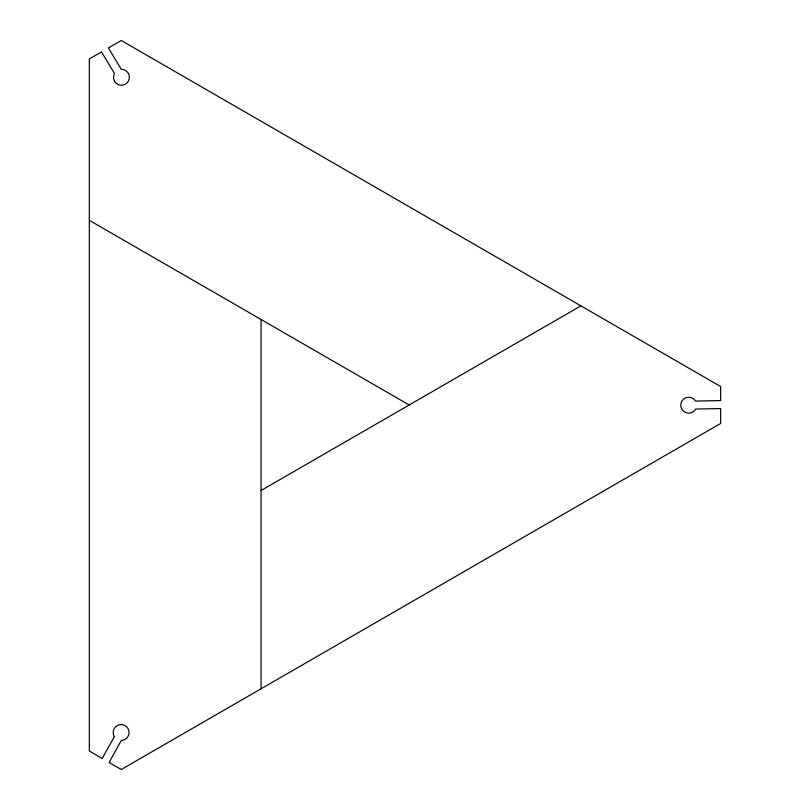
<?xml version="1.0" encoding="UTF-8"?>
<svg xmlns="http://www.w3.org/2000/svg" width="810" height="810" viewBox="0 0 810 810"><rect width="100%" height="100%" fill="white"/><g stroke="black" fill="none" stroke-linecap="round" stroke-linejoin="round"><path stroke-width="1.21" d="M261.053 490.516L580.891 305.856M89.333 220.34L409.182 405M261.053 319.484L261.053 688.804M114.301 736.644L102.202 758.484L89.333 751.052L89.333 58.948L101.493 51.921L114.463 73.457A7.968 7.968 0 0 0 118.857 84.837A7.968 7.968 0 0 0 129.306 78.529A7.968 7.968 0 0 0 121.277 69.336L108.408 47.932L121.277 40.5L720.667 386.552L720.667 400.596L695.537 401.061A7.968 7.968 0 0 0 683.478 399.178A7.968 7.968 0 0 0 683.721 411.389A7.968 7.968 0 0 0 695.699 409.03L720.667 408.584L720.667 423.448L121.277 769.5L109.117 762.483L121.277 740.482A7.968 7.968 0 0 0 128.942 730.985A7.968 7.968 0 0 0 118.25 725.092A7.968 7.968 0 0 0 114.301 736.644"/></g></svg>
